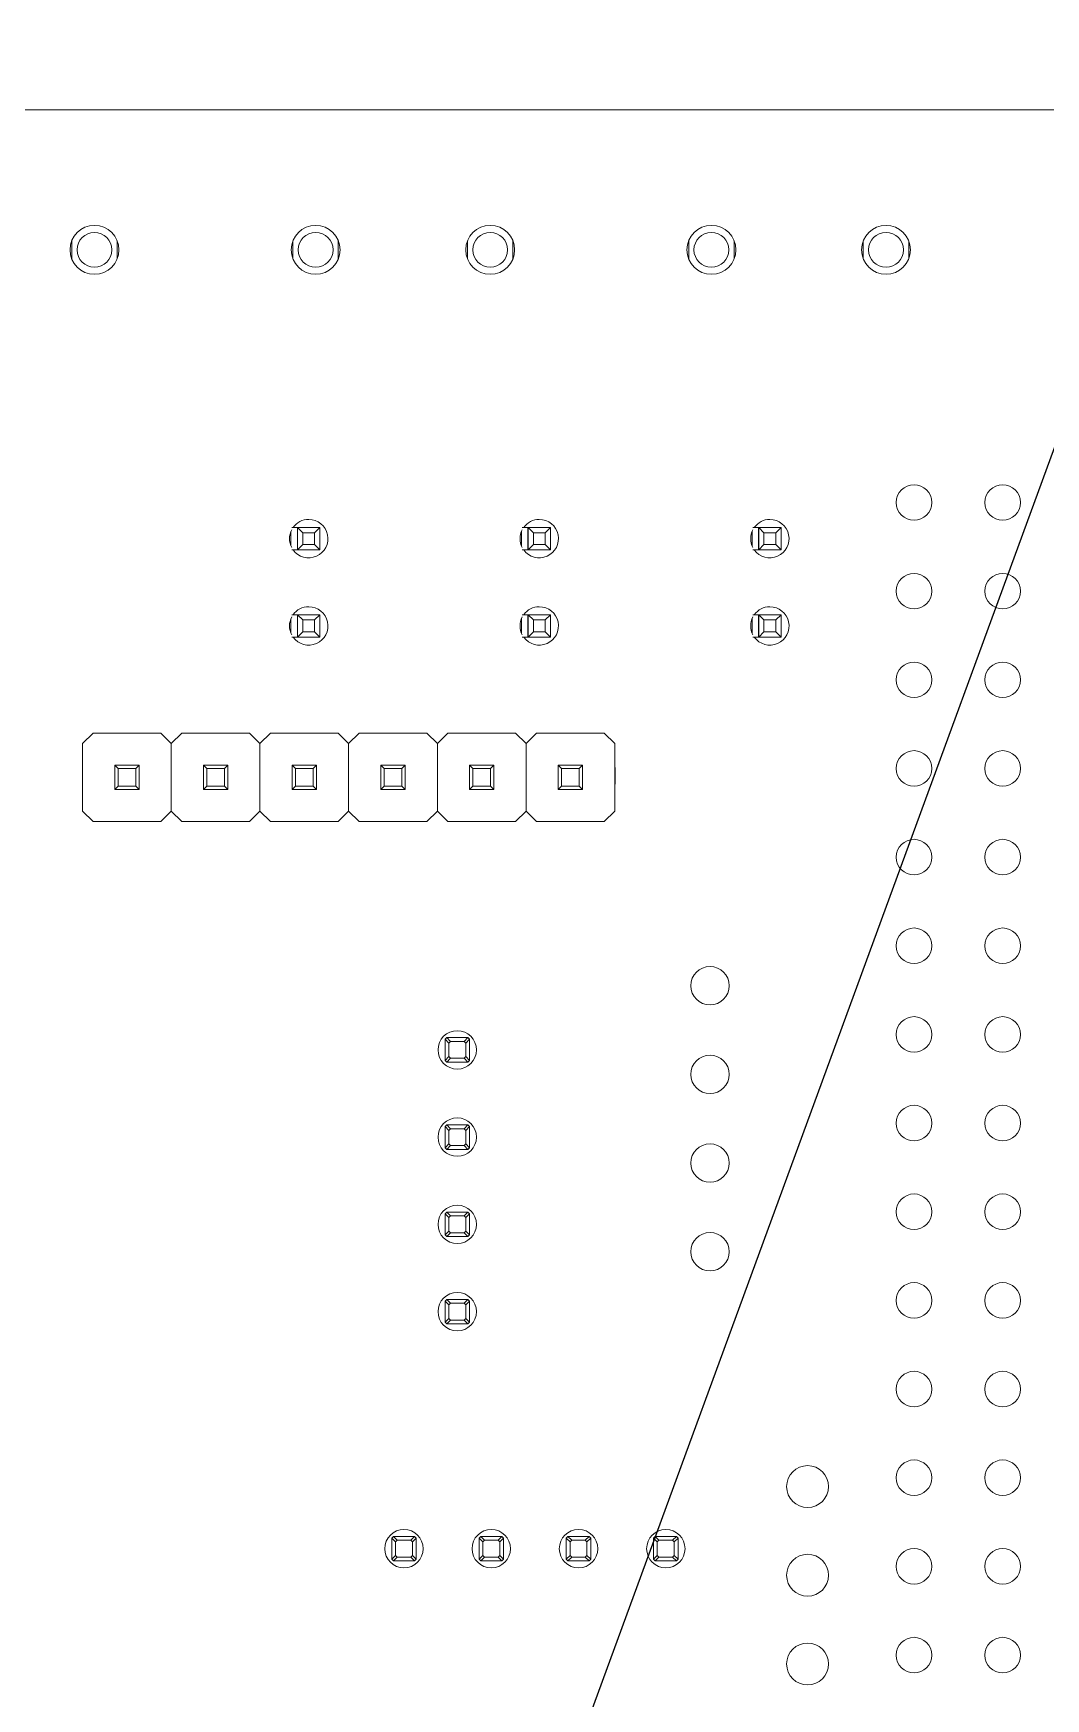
# Model space of a CAD drawing. Header units: millimetres. Extents: x -529 to 1738, y -425 to 849.
# Drawn here: x 209.18 to 223.68, y 770.59 to 794.45 of the extents above; entities that cross this region are included whole.
import ezdxf

# ---------------------------------------------------------------- set-up
doc = ezdxf.new("R2010")
doc.units = ezdxf.units.MM

msp = doc.modelspace()

# ---------------------------------------------------------------- linework, layer by layer
msp.add_line((215.044, 764.596), (238.179, 827.735))
at = {"color": 7, "linetype": 'Continuous', "lineweight": 15}
for p, q in [((233.065, 793.351), (193.065, 793.351)), ((209.735, 791.214), (209.735, 791.474)), ((210.385, 791.474), (210.385, 791.214)), ((212.902, 791.214), (212.902, 791.474)), ((213.552, 791.474), (213.552, 791.214)), ((215.402, 791.214), (215.402, 791.474)), ((216.052, 791.474), (216.052, 791.214)), ((218.57, 791.214), (218.57, 791.474)), ((219.22, 791.474), (219.22, 791.214)), ((221.07, 791.214), (221.07, 791.474)), ((221.72, 791.474), (221.72, 791.214)), ((212.873, 787.31), (212.873, 787.103)), ((212.885, 787.367), (212.966, 787.367)), ((212.966, 787.367), (212.966, 787.047)), ((212.966, 787.367), (212.968, 787.367)), ((213.043, 787.292), (212.968, 787.367)), ((212.968, 787.047), (212.968, 787.367)), ((212.968, 787.367), (213.288, 787.367)), ((213.043, 787.292), (213.043, 787.122)), ((213.213, 787.292), (213.043, 787.292)), ((213.213, 787.292), (213.288, 787.367)), ((213.213, 787.122), (213.213, 787.292)), ((213.288, 787.367), (213.288, 787.047)), ((216.175, 787.31), (216.175, 787.103)), ((216.187, 787.367), (216.268, 787.367)), ((216.268, 787.367), (216.268, 787.047)), ((216.268, 787.367), (216.27, 787.367)), ((216.345, 787.292), (216.27, 787.367)), ((216.27, 787.367), (216.59, 787.367)), ((216.27, 787.047), (216.27, 787.367)), ((216.515, 787.292), (216.345, 787.292)), ((216.345, 787.292), (216.345, 787.122)), ((216.515, 787.292), (216.59, 787.367)), ((216.515, 787.122), (216.515, 787.292)), ((216.59, 787.367), (216.59, 787.047)), ((219.477, 787.31), (219.477, 787.103)), ((219.489, 787.367), (219.57, 787.367)), ((219.57, 787.367), (219.57, 787.047)), ((219.57, 787.367), (219.572, 787.367)), ((219.647, 787.292), (219.572, 787.367)), ((219.572, 787.367), (219.892, 787.367)), ((219.572, 787.047), (219.572, 787.367)), ((219.647, 787.292), (219.647, 787.122)), ((219.817, 787.292), (219.647, 787.292)), ((219.817, 787.292), (219.892, 787.367)), ((219.817, 787.122), (219.817, 787.292)), ((219.892, 787.367), (219.892, 787.047)), ((212.966, 787.047), (212.885, 787.047)), ((212.968, 787.047), (212.966, 787.047)), ((212.968, 787.047), (213.043, 787.122)), ((213.288, 787.047), (212.968, 787.047)), ((213.043, 787.122), (213.213, 787.122)), ((213.288, 787.047), (213.213, 787.122)), ((216.268, 787.047), (216.187, 787.047)), ((216.27, 787.047), (216.268, 787.047)), ((216.27, 787.047), (216.345, 787.122)), ((216.59, 787.047), (216.27, 787.047)), ((216.345, 787.122), (216.515, 787.122)), ((216.59, 787.047), (216.515, 787.122)), ((219.57, 787.047), (219.489, 787.047)), ((219.572, 787.047), (219.57, 787.047)), ((219.572, 787.047), (219.647, 787.122)), ((219.892, 787.047), (219.572, 787.047)), ((219.647, 787.122), (219.817, 787.122)), ((219.892, 787.047), (219.817, 787.122)), ((212.873, 786.06), (212.873, 785.853)), ((212.885, 786.117), (212.966, 786.117)), ((212.966, 786.117), (212.966, 785.797)), ((212.966, 786.117), (212.968, 786.117)), ((213.043, 786.042), (212.968, 786.117)), ((212.968, 786.117), (213.288, 786.117)), ((212.968, 785.797), (212.968, 786.117)), ((213.213, 786.042), (213.288, 786.117)), ((213.288, 786.117), (213.288, 785.797)), ((216.175, 786.06), (216.175, 785.853)), ((216.187, 786.117), (216.268, 786.117)), ((216.268, 786.117), (216.268, 785.797)), ((216.268, 786.117), (216.27, 786.117)), ((216.345, 786.042), (216.27, 786.117)), ((216.27, 785.797), (216.27, 786.117)), ((216.27, 786.117), (216.59, 786.117)), ((216.515, 786.042), (216.59, 786.117)), ((216.59, 786.117), (216.59, 785.797)), ((219.477, 786.06), (219.477, 785.853)), ((219.489, 786.117), (219.57, 786.117)), ((219.57, 786.117), (219.57, 785.797)), ((219.57, 786.117), (219.572, 786.117)), ((219.647, 786.042), (219.572, 786.117)), ((219.572, 785.797), (219.572, 786.117)), ((219.572, 786.117), (219.892, 786.117)), ((219.817, 786.042), (219.892, 786.117)), ((219.892, 786.117), (219.892, 785.797)), ((212.968, 785.797), (213.043, 785.872)), ((213.213, 786.042), (213.043, 786.042)), ((213.043, 786.042), (213.043, 785.872)), ((213.043, 785.872), (213.213, 785.872)), ((213.213, 785.872), (213.213, 786.042)), ((213.288, 785.797), (213.213, 785.872)), ((216.27, 785.797), (216.345, 785.872)), ((216.345, 786.042), (216.345, 785.872)), ((216.515, 786.042), (216.345, 786.042)), ((216.345, 785.872), (216.515, 785.872)), ((216.515, 785.872), (216.515, 786.042)), ((216.59, 785.797), (216.515, 785.872)), ((219.572, 785.797), (219.647, 785.872)), ((219.647, 786.042), (219.647, 785.872)), ((219.817, 786.042), (219.647, 786.042)), ((219.647, 785.872), (219.817, 785.872)), ((219.817, 785.872), (219.817, 786.042)), ((219.892, 785.797), (219.817, 785.872)), ((212.966, 785.797), (212.885, 785.797)), ((212.968, 785.797), (212.966, 785.797)), ((213.288, 785.797), (212.968, 785.797)), ((216.268, 785.797), (216.187, 785.797)), ((216.27, 785.797), (216.268, 785.797)), ((216.59, 785.797), (216.27, 785.797)), ((219.57, 785.797), (219.489, 785.797)), ((219.572, 785.797), (219.57, 785.797)), ((219.892, 785.797), (219.572, 785.797)), ((210.04, 784.423), (209.89, 784.273)), ((211.01, 784.423), (210.04, 784.423)), ((211.16, 784.273), (211.01, 784.423)), ((211.31, 784.423), (211.16, 784.273)), ((212.28, 784.423), (211.31, 784.423)), ((212.43, 784.273), (212.28, 784.423)), ((212.58, 784.423), (212.43, 784.273)), ((213.55, 784.423), (212.58, 784.423)), ((213.7, 784.273), (213.55, 784.423)), ((213.85, 784.423), (213.7, 784.273)), ((214.82, 784.423), (213.85, 784.423)), ((214.97, 784.273), (214.82, 784.423)), ((215.12, 784.423), (214.97, 784.273)), ((216.09, 784.423), (215.12, 784.423)), ((216.24, 784.273), (216.09, 784.423)), ((216.39, 784.423), (216.24, 784.273)), ((217.36, 784.423), (216.39, 784.423)), ((217.51, 784.273), (217.36, 784.423)), ((209.89, 784.273), (209.89, 783.303)), ((211.16, 783.303), (211.16, 784.273)), ((212.43, 783.303), (212.43, 784.273)), ((213.7, 783.303), (213.7, 784.273)), ((214.97, 783.303), (214.97, 784.273)), ((216.24, 784.273), (216.24, 783.303)), ((217.51, 783.303), (217.51, 784.273)), ((210.4, 783.913), (210.35, 783.963)), ((210.35, 783.613), (210.35, 783.963)), ((210.35, 783.963), (210.7, 783.963)), ((210.4, 783.913), (210.4, 783.663)), ((210.65, 783.913), (210.4, 783.913)), ((210.7, 783.963), (210.65, 783.913)), ((210.65, 783.663), (210.65, 783.913)), ((210.7, 783.963), (210.7, 783.613)), ((211.67, 783.913), (211.62, 783.963)), ((211.62, 783.963), (211.97, 783.963)), ((211.62, 783.613), (211.62, 783.963)), ((211.92, 783.913), (211.67, 783.913)), ((211.67, 783.913), (211.67, 783.663)), ((211.97, 783.963), (211.92, 783.913)), ((211.92, 783.663), (211.92, 783.913)), ((211.97, 783.963), (211.97, 783.613)), ((212.94, 783.913), (212.89, 783.963)), ((212.89, 783.613), (212.89, 783.963)), ((212.89, 783.963), (213.24, 783.963)), ((212.94, 783.913), (212.94, 783.663)), ((213.19, 783.913), (212.94, 783.913)), ((213.24, 783.963), (213.19, 783.913)), ((213.19, 783.663), (213.19, 783.913)), ((213.24, 783.963), (213.24, 783.613)), ((214.21, 783.913), (214.16, 783.963)), ((214.16, 783.613), (214.16, 783.963)), ((214.16, 783.963), (214.51, 783.963)), ((214.21, 783.913), (214.21, 783.663)), ((214.46, 783.913), (214.21, 783.913)), ((214.51, 783.963), (214.46, 783.913)), ((214.46, 783.663), (214.46, 783.913)), ((214.51, 783.963), (214.51, 783.613)), ((215.48, 783.913), (215.43, 783.963)), ((215.43, 783.963), (215.78, 783.963)), ((215.43, 783.613), (215.43, 783.963)), ((215.73, 783.913), (215.48, 783.913)), ((215.48, 783.913), (215.48, 783.663)), ((215.78, 783.963), (215.73, 783.913)), ((215.73, 783.663), (215.73, 783.913)), ((215.78, 783.963), (215.78, 783.613)), ((216.75, 783.913), (216.7, 783.963)), ((216.7, 783.963), (217.05, 783.963)), ((216.7, 783.613), (216.7, 783.963)), ((217, 783.913), (216.75, 783.913)), ((216.75, 783.913), (216.75, 783.663)), ((217.05, 783.963), (217, 783.913)), ((217, 783.663), (217, 783.913)), ((217.05, 783.963), (217.05, 783.613)), ((217.515, 783.927), (217.51, 783.927)), ((217.515, 783.907), (217.51, 783.907)), ((217.515, 783.886), (217.51, 783.886)), ((217.515, 783.862), (217.51, 783.862)), ((217.515, 783.804), (217.51, 783.804)), ((217.515, 783.749), (217.51, 783.749)), ((217.515, 783.725), (217.51, 783.725)), ((217.515, 783.69), (217.51, 783.69)), ((210.4, 783.663), (210.35, 783.613)), ((210.7, 783.613), (210.35, 783.613)), ((210.4, 783.663), (210.65, 783.663)), ((210.7, 783.613), (210.65, 783.663)), ((211.67, 783.663), (211.62, 783.613)), ((211.97, 783.613), (211.62, 783.613)), ((211.67, 783.663), (211.92, 783.663)), ((211.97, 783.613), (211.92, 783.663)), ((212.94, 783.663), (212.89, 783.613)), ((213.24, 783.613), (212.89, 783.613)), ((212.94, 783.663), (213.19, 783.663)), ((213.24, 783.613), (213.19, 783.663)), ((214.21, 783.663), (214.16, 783.613)), ((214.51, 783.613), (214.16, 783.613)), ((214.21, 783.663), (214.46, 783.663)), ((214.51, 783.613), (214.46, 783.663)), ((215.48, 783.663), (215.43, 783.613)), ((215.78, 783.613), (215.43, 783.613)), ((215.48, 783.663), (215.73, 783.663)), ((215.78, 783.613), (215.73, 783.663)), ((216.75, 783.663), (216.7, 783.613)), ((217.05, 783.613), (216.7, 783.613)), ((216.75, 783.663), (217, 783.663)), ((217.05, 783.613), (217, 783.663)), ((209.89, 783.303), (210.04, 783.153)), ((211.01, 783.153), (211.16, 783.303)), ((211.16, 783.303), (211.31, 783.153)), ((212.28, 783.153), (212.43, 783.303)), ((212.43, 783.303), (212.58, 783.153)), ((213.55, 783.153), (213.7, 783.303)), ((213.7, 783.303), (213.85, 783.153)), ((214.82, 783.153), (214.97, 783.303)), ((214.97, 783.303), (215.12, 783.153)), ((216.09, 783.153), (216.24, 783.303)), ((216.24, 783.303), (216.39, 783.153)), ((217.36, 783.153), (217.51, 783.303)), ((210.04, 783.153), (211.01, 783.153)), ((211.31, 783.153), (212.28, 783.153)), ((212.58, 783.153), (213.55, 783.153)), ((213.85, 783.153), (214.82, 783.153)), ((215.12, 783.153), (216.09, 783.153)), ((216.39, 783.153), (217.36, 783.153)), ((215.08, 780.035), (215.104, 780.059)), ((215.08, 780.035), (215.134, 779.981)), ((215.08, 780.034), (215.08, 780.035)), ((215.08, 779.734), (215.08, 780.034)), ((215.158, 780.005), (215.104, 780.059)), ((215.104, 780.059), (215.105, 780.059)), ((215.405, 780.059), (215.105, 780.059)), ((215.134, 779.981), (215.158, 780.005)), ((215.134, 779.787), (215.134, 779.981)), ((215.158, 780.005), (215.352, 780.005)), ((215.352, 780.005), (215.406, 780.059)), ((215.377, 779.981), (215.352, 780.005)), ((215.377, 779.981), (215.43, 780.035)), ((215.377, 779.787), (215.377, 779.981)), ((215.406, 780.059), (215.405, 780.059)), ((215.43, 780.035), (215.406, 780.059)), ((215.43, 780.035), (215.43, 780.034)), ((215.43, 779.734), (215.43, 780.034)), ((215.08, 779.733), (215.134, 779.787)), ((215.08, 779.734), (215.08, 779.733)), ((215.104, 779.709), (215.08, 779.733)), ((215.104, 779.709), (215.158, 779.763)), ((215.104, 779.709), (215.105, 779.709)), ((215.405, 779.709), (215.105, 779.709)), ((215.158, 779.763), (215.134, 779.787)), ((215.158, 779.763), (215.352, 779.763)), ((215.352, 779.763), (215.377, 779.787)), ((215.406, 779.709), (215.352, 779.763)), ((215.43, 779.733), (215.377, 779.787)), ((215.405, 779.709), (215.406, 779.709)), ((215.406, 779.709), (215.43, 779.733)), ((215.43, 779.733), (215.43, 779.734)), ((215.08, 778.785), (215.104, 778.809)), ((215.08, 778.784), (215.08, 778.785)), ((215.08, 778.785), (215.134, 778.731)), ((215.08, 778.484), (215.08, 778.784)), ((215.158, 778.755), (215.104, 778.809)), ((215.104, 778.809), (215.105, 778.809)), ((215.405, 778.809), (215.105, 778.809)), ((215.134, 778.731), (215.158, 778.755)), ((215.134, 778.537), (215.134, 778.731)), ((215.158, 778.755), (215.352, 778.755)), ((215.352, 778.755), (215.406, 778.809)), ((215.377, 778.731), (215.352, 778.755)), ((215.377, 778.731), (215.43, 778.785)), ((215.377, 778.537), (215.377, 778.731)), ((215.406, 778.809), (215.405, 778.809)), ((215.43, 778.785), (215.406, 778.809)), ((215.43, 778.785), (215.43, 778.784)), ((215.43, 778.484), (215.43, 778.784)), ((215.08, 778.483), (215.134, 778.537)), ((215.08, 778.484), (215.08, 778.483)), ((215.104, 778.459), (215.08, 778.483)), ((215.104, 778.459), (215.158, 778.513)), ((215.104, 778.459), (215.105, 778.459)), ((215.405, 778.459), (215.105, 778.459)), ((215.158, 778.513), (215.134, 778.537)), ((215.158, 778.513), (215.352, 778.513)), ((215.352, 778.513), (215.377, 778.537)), ((215.406, 778.459), (215.352, 778.513)), ((215.43, 778.483), (215.377, 778.537)), ((215.405, 778.459), (215.406, 778.459)), ((215.406, 778.459), (215.43, 778.483)), ((215.43, 778.483), (215.43, 778.484)), ((215.08, 777.535), (215.104, 777.559)), ((215.08, 777.535), (215.134, 777.481)), ((215.08, 777.534), (215.08, 777.535)), ((215.08, 777.234), (215.08, 777.534)), ((215.158, 777.505), (215.104, 777.559)), ((215.104, 777.559), (215.105, 777.559)), ((215.405, 777.559), (215.105, 777.559)), ((215.134, 777.481), (215.158, 777.505)), ((215.134, 777.287), (215.134, 777.481)), ((215.158, 777.505), (215.352, 777.505)), ((215.352, 777.505), (215.406, 777.559)), ((215.377, 777.481), (215.352, 777.505)), ((215.377, 777.481), (215.43, 777.535)), ((215.377, 777.287), (215.377, 777.481)), ((215.406, 777.559), (215.405, 777.559)), ((215.43, 777.535), (215.406, 777.559)), ((215.43, 777.535), (215.43, 777.534)), ((215.43, 777.234), (215.43, 777.534)), ((215.08, 777.233), (215.134, 777.287)), ((215.08, 777.234), (215.08, 777.233)), ((215.104, 777.209), (215.08, 777.233)), ((215.104, 777.209), (215.158, 777.263)), ((215.158, 777.263), (215.134, 777.287)), ((215.158, 777.263), (215.352, 777.263)), ((215.352, 777.263), (215.377, 777.287)), ((215.406, 777.209), (215.352, 777.263)), ((215.43, 777.233), (215.377, 777.287)), ((215.406, 777.209), (215.43, 777.233)), ((215.43, 777.233), (215.43, 777.234)), ((215.104, 777.209), (215.105, 777.209)), ((215.405, 777.209), (215.105, 777.209)), ((215.405, 777.209), (215.406, 777.209)), ((215.08, 776.285), (215.104, 776.309)), ((215.134, 776.231), (215.08, 776.285)), ((215.08, 776.285), (215.08, 776.284)), ((215.08, 775.984), (215.08, 776.284)), ((215.104, 776.309), (215.158, 776.255)), ((215.104, 776.309), (215.105, 776.309)), ((215.405, 776.309), (215.105, 776.309)), ((215.406, 776.309), (215.352, 776.255)), ((215.377, 776.231), (215.43, 776.285)), ((215.406, 776.309), (215.405, 776.309)), ((215.43, 776.285), (215.406, 776.309)), ((215.43, 776.284), (215.43, 776.285)), ((215.43, 775.984), (215.43, 776.284)), ((215.134, 776.037), (215.08, 775.983)), ((215.158, 776.255), (215.134, 776.231)), ((215.134, 776.037), (215.134, 776.231)), ((215.158, 776.013), (215.134, 776.037)), ((215.158, 776.255), (215.352, 776.255)), ((215.352, 776.255), (215.377, 776.231)), ((215.377, 776.037), (215.352, 776.013)), ((215.377, 776.231), (215.377, 776.037)), ((215.377, 776.037), (215.43, 775.983)), ((215.08, 775.984), (215.08, 775.983)), ((215.08, 775.983), (215.104, 775.959)), ((215.158, 776.013), (215.104, 775.959)), ((215.104, 775.959), (215.105, 775.959)), ((215.105, 775.959), (215.405, 775.959)), ((215.352, 776.013), (215.158, 776.013)), ((215.352, 776.013), (215.406, 775.959)), ((215.405, 775.959), (215.406, 775.959)), ((215.406, 775.959), (215.43, 775.983)), ((215.43, 775.983), (215.43, 775.984)), ((214.341, 772.913), (214.317, 772.889)), ((214.37, 772.836), (214.317, 772.889)), ((214.317, 772.889), (214.317, 772.589)), ((214.317, 772.889), (214.317, 772.889)), ((214.341, 772.913), (214.342, 772.914)), ((214.394, 772.86), (214.341, 772.913)), ((214.642, 772.914), (214.342, 772.914)), ((214.394, 772.86), (214.37, 772.836)), ((214.37, 772.641), (214.37, 772.836)), ((214.589, 772.86), (214.394, 772.86)), ((214.643, 772.913), (214.589, 772.86)), ((214.613, 772.836), (214.589, 772.86)), ((214.667, 772.889), (214.613, 772.836)), ((214.613, 772.641), (214.613, 772.836)), ((214.643, 772.913), (214.642, 772.914)), ((214.667, 772.889), (214.643, 772.913)), ((214.667, 772.889), (214.667, 772.889)), ((214.667, 772.889), (214.667, 772.589)), ((215.591, 772.913), (215.567, 772.889)), ((215.62, 772.836), (215.567, 772.889)), ((215.567, 772.889), (215.567, 772.589)), ((215.567, 772.889), (215.567, 772.889)), ((215.591, 772.913), (215.592, 772.914)), ((215.644, 772.86), (215.591, 772.913)), ((215.892, 772.914), (215.592, 772.914)), ((215.644, 772.86), (215.62, 772.836)), ((215.62, 772.641), (215.62, 772.836)), ((215.839, 772.86), (215.644, 772.86)), ((215.893, 772.913), (215.839, 772.86)), ((215.863, 772.836), (215.839, 772.86)), ((215.917, 772.889), (215.863, 772.836)), ((215.863, 772.641), (215.863, 772.836)), ((215.893, 772.913), (215.892, 772.914)), ((215.917, 772.889), (215.893, 772.913)), ((215.917, 772.889), (215.917, 772.889)), ((215.917, 772.889), (215.917, 772.589)), ((216.841, 772.913), (216.817, 772.889)), ((216.817, 772.889), (216.817, 772.589)), ((216.817, 772.889), (216.817, 772.889)), ((216.87, 772.836), (216.817, 772.889)), ((216.841, 772.913), (216.842, 772.914)), ((216.894, 772.86), (216.841, 772.913)), ((217.142, 772.914), (216.842, 772.914)), ((216.894, 772.86), (216.87, 772.836)), ((216.87, 772.641), (216.87, 772.836)), ((217.089, 772.86), (216.894, 772.86)), ((217.143, 772.913), (217.089, 772.86)), ((217.113, 772.836), (217.089, 772.86)), ((217.167, 772.889), (217.113, 772.836)), ((217.113, 772.641), (217.113, 772.836)), ((217.143, 772.913), (217.142, 772.914)), ((217.167, 772.889), (217.143, 772.913)), ((217.167, 772.889), (217.167, 772.889)), ((217.167, 772.889), (217.167, 772.589)), ((218.091, 772.913), (218.067, 772.889)), ((218.067, 772.889), (218.067, 772.589)), ((218.067, 772.889), (218.067, 772.889)), ((218.067, 772.889), (218.12, 772.836)), ((218.092, 772.914), (218.091, 772.913)), ((218.144, 772.86), (218.091, 772.913)), ((218.392, 772.914), (218.092, 772.914)), ((218.12, 772.836), (218.144, 772.86)), ((218.12, 772.641), (218.12, 772.836)), ((218.144, 772.86), (218.339, 772.86)), ((218.339, 772.86), (218.393, 772.913)), ((218.339, 772.86), (218.363, 772.836)), ((218.363, 772.836), (218.417, 772.889)), ((218.363, 772.836), (218.363, 772.641)), ((218.393, 772.913), (218.392, 772.914)), ((218.417, 772.889), (218.393, 772.913)), ((218.417, 772.889), (218.417, 772.889)), ((218.417, 772.589), (218.417, 772.889)), ((214.37, 772.641), (214.317, 772.588)), ((214.317, 772.588), (214.317, 772.589)), ((214.341, 772.564), (214.317, 772.588)), ((214.341, 772.564), (214.394, 772.617)), ((214.342, 772.564), (214.341, 772.564)), ((214.642, 772.564), (214.342, 772.564)), ((214.394, 772.617), (214.37, 772.641)), ((214.589, 772.617), (214.394, 772.617)), ((214.613, 772.641), (214.589, 772.617)), ((214.643, 772.564), (214.589, 772.617)), ((214.667, 772.588), (214.613, 772.641)), ((214.642, 772.564), (214.643, 772.564)), ((214.667, 772.588), (214.643, 772.564)), ((214.667, 772.588), (214.667, 772.589)), ((215.62, 772.641), (215.567, 772.588)), ((215.567, 772.588), (215.567, 772.589)), ((215.591, 772.564), (215.567, 772.588)), ((215.591, 772.564), (215.644, 772.617)), ((215.592, 772.564), (215.591, 772.564)), ((215.892, 772.564), (215.592, 772.564)), ((215.644, 772.617), (215.62, 772.641)), ((215.839, 772.617), (215.644, 772.617)), ((215.863, 772.641), (215.839, 772.617)), ((215.893, 772.564), (215.839, 772.617)), ((215.917, 772.588), (215.863, 772.641)), ((215.892, 772.564), (215.893, 772.564)), ((215.917, 772.588), (215.893, 772.564)), ((215.917, 772.588), (215.917, 772.589)), ((216.87, 772.641), (216.817, 772.588)), ((216.817, 772.588), (216.817, 772.589)), ((216.841, 772.564), (216.817, 772.588)), ((216.841, 772.564), (216.894, 772.617)), ((216.842, 772.564), (216.841, 772.564)), ((217.142, 772.564), (216.842, 772.564)), ((216.894, 772.617), (216.87, 772.641)), ((217.089, 772.617), (216.894, 772.617)), ((217.113, 772.641), (217.089, 772.617)), ((217.143, 772.564), (217.089, 772.617)), ((217.167, 772.588), (217.113, 772.641)), ((217.142, 772.564), (217.143, 772.564)), ((217.167, 772.588), (217.143, 772.564)), ((217.167, 772.588), (217.167, 772.589)), ((218.067, 772.588), (218.12, 772.641)), ((218.067, 772.588), (218.067, 772.589)), ((218.091, 772.564), (218.067, 772.588)), ((218.144, 772.617), (218.091, 772.564)), ((218.091, 772.564), (218.092, 772.564)), ((218.392, 772.564), (218.092, 772.564)), ((218.12, 772.641), (218.144, 772.617)), ((218.339, 772.617), (218.144, 772.617)), ((218.363, 772.641), (218.339, 772.617)), ((218.339, 772.617), (218.393, 772.564)), ((218.363, 772.641), (218.417, 772.588)), ((218.392, 772.564), (218.393, 772.564)), ((218.393, 772.564), (218.417, 772.588)), ((218.417, 772.588), (218.417, 772.589))]:
    msp.add_line(p, q, dxfattribs=at)
for centre, radius in [((210.06, 791.344), 0.35), ((210.06, 791.344), 0.25), ((213.227, 791.344), 0.35), ((213.227, 791.344), 0.25), ((215.727, 791.344), 0.35), ((215.727, 791.344), 0.25), ((218.895, 791.344), 0.35), ((218.895, 791.344), 0.25), ((221.395, 791.344), 0.35), ((221.395, 791.344), 0.25), ((221.796, 787.725), 0.255), ((223.066, 787.725), 0.255), ((221.796, 786.455), 0.255), ((223.066, 786.455), 0.255), ((221.796, 785.185), 0.255), ((223.066, 785.185), 0.255), ((221.796, 783.915), 0.255), ((223.066, 783.915), 0.255), ((221.796, 782.645), 0.255), ((223.066, 782.645), 0.255), ((221.796, 781.375), 0.255), ((223.066, 781.375), 0.255), ((218.875, 780.803), 0.275), ((221.796, 780.105), 0.255), ((223.066, 780.105), 0.255), ((215.255, 779.884), 0.275), ((218.875, 779.533), 0.275), ((215.255, 778.634), 0.275), ((221.796, 778.835), 0.255), ((223.066, 778.835), 0.255), ((218.875, 778.263), 0.275), ((221.796, 777.565), 0.255), ((223.066, 777.565), 0.255), ((215.255, 777.384), 0.275), ((218.875, 776.993), 0.275), ((221.796, 776.295), 0.255), ((223.066, 776.295), 0.255), ((215.255, 776.134), 0.275), ((221.796, 775.025), 0.255), ((223.066, 775.025), 0.255), ((220.272, 773.628), 0.3), ((221.796, 773.755), 0.255), ((223.066, 773.755), 0.255), ((214.492, 772.739), 0.275), ((215.742, 772.739), 0.275), ((216.992, 772.739), 0.275), ((218.242, 772.739), 0.275), ((221.796, 772.485), 0.255), ((223.066, 772.485), 0.255), ((220.272, 772.358), 0.3), ((220.272, 771.087), 0.3), ((221.796, 771.214), 0.255), ((223.066, 771.214), 0.255)]:
    msp.add_circle(centre, radius, dxfattribs=at)
for centre, start, end in [((213.128, 787.207), 215.576, 90), ((213.128, 787.207), 90, 144.4208), ((216.43, 787.207), 215.576, 90), ((216.43, 787.207), 90, 144.4208), ((219.732, 787.207), 215.576, 90), ((219.732, 787.207), 90, 144.4208), ((213.128, 787.207), 152.2492, 207.7508), ((216.43, 787.207), 152.2492, 207.7508), ((219.732, 787.207), 152.2492, 207.7508), ((213.128, 785.957), 152.2492, 207.7508), ((213.128, 785.957), 215.5857, 90), ((213.128, 785.957), 90, 144.4306), ((216.43, 785.957), 152.2492, 207.7508), ((216.43, 785.957), 215.5857, 90), ((216.43, 785.957), 90, 144.4306), ((219.732, 785.957), 152.2492, 207.7508), ((219.732, 785.957), 215.5857, 90), ((219.732, 785.957), 90, 144.4306)]:
    msp.add_arc(centre, 0.275, start, end, dxfattribs=at)
for points, knots in [([(217.515, 783.907), (217.515, 783.909), (217.515, 783.914), (217.515, 783.921), (217.515, 783.926), (217.515, 783.927), (217.515, 783.927)], [0, 0, 0, 0, 0.154394, 0.42452, 0.707438, 1, 1, 1, 1]), ([(217.515, 783.886), (217.515, 783.888), (217.515, 783.892), (217.515, 783.897), (217.515, 783.901), (217.515, 783.904), (217.515, 783.906), (217.515, 783.907)], [0, 0, 0, 0, 0.2870191, 0.4638883, 0.64121, 0.8202375, 1, 1, 1, 1]), ([(217.515, 783.862), (217.515, 783.863), (217.515, 783.865), (217.515, 783.87), (217.515, 783.876), (217.515, 783.882), (217.515, 783.885), (217.515, 783.886), (217.515, 783.886)], [0, 0, 0, 0, 0.077352, 0.154973, 0.367265, 0.585736, 0.790049, 1, 1, 1, 1]), ([(217.515, 783.804), (217.515, 783.806), (217.515, 783.809), (217.515, 783.817), (217.515, 783.828), (217.515, 783.84), (217.515, 783.852), (217.515, 783.859), (217.515, 783.862)], [0, 0, 0, 0, 0.078192, 0.156674, 0.369371, 0.588242, 0.791382, 1, 1, 1, 1]), ([(217.515, 783.749), (217.515, 783.75), (217.515, 783.753), (217.515, 783.759), (217.515, 783.769), (217.515, 783.781), (217.515, 783.793), (217.515, 783.8), (217.515, 783.804)], [0, 0, 0, 0, 0.082813, 0.16593, 0.39418, 0.629052, 0.812784, 1, 1, 1, 1]), ([(217.515, 783.725), (217.515, 783.726), (217.515, 783.728), (217.515, 783.733), (217.515, 783.74), (217.515, 783.746), (217.515, 783.749)], [0, 0, 0, 0, 0.209332, 0.490919, 0.742643, 1, 1, 1, 1]), ([(217.515, 783.69), (217.515, 783.69), (217.515, 783.691), (217.515, 783.697), (217.515, 783.708), (217.515, 783.719), (217.515, 783.725)], [0, 0, 0, 0, 0.159716, 0.431824, 0.703472, 1, 1, 1, 1])]:
    msp.add_open_spline(points, degree=3, knots=knots, dxfattribs=at)

doc.saveas('drawing.dxf')
